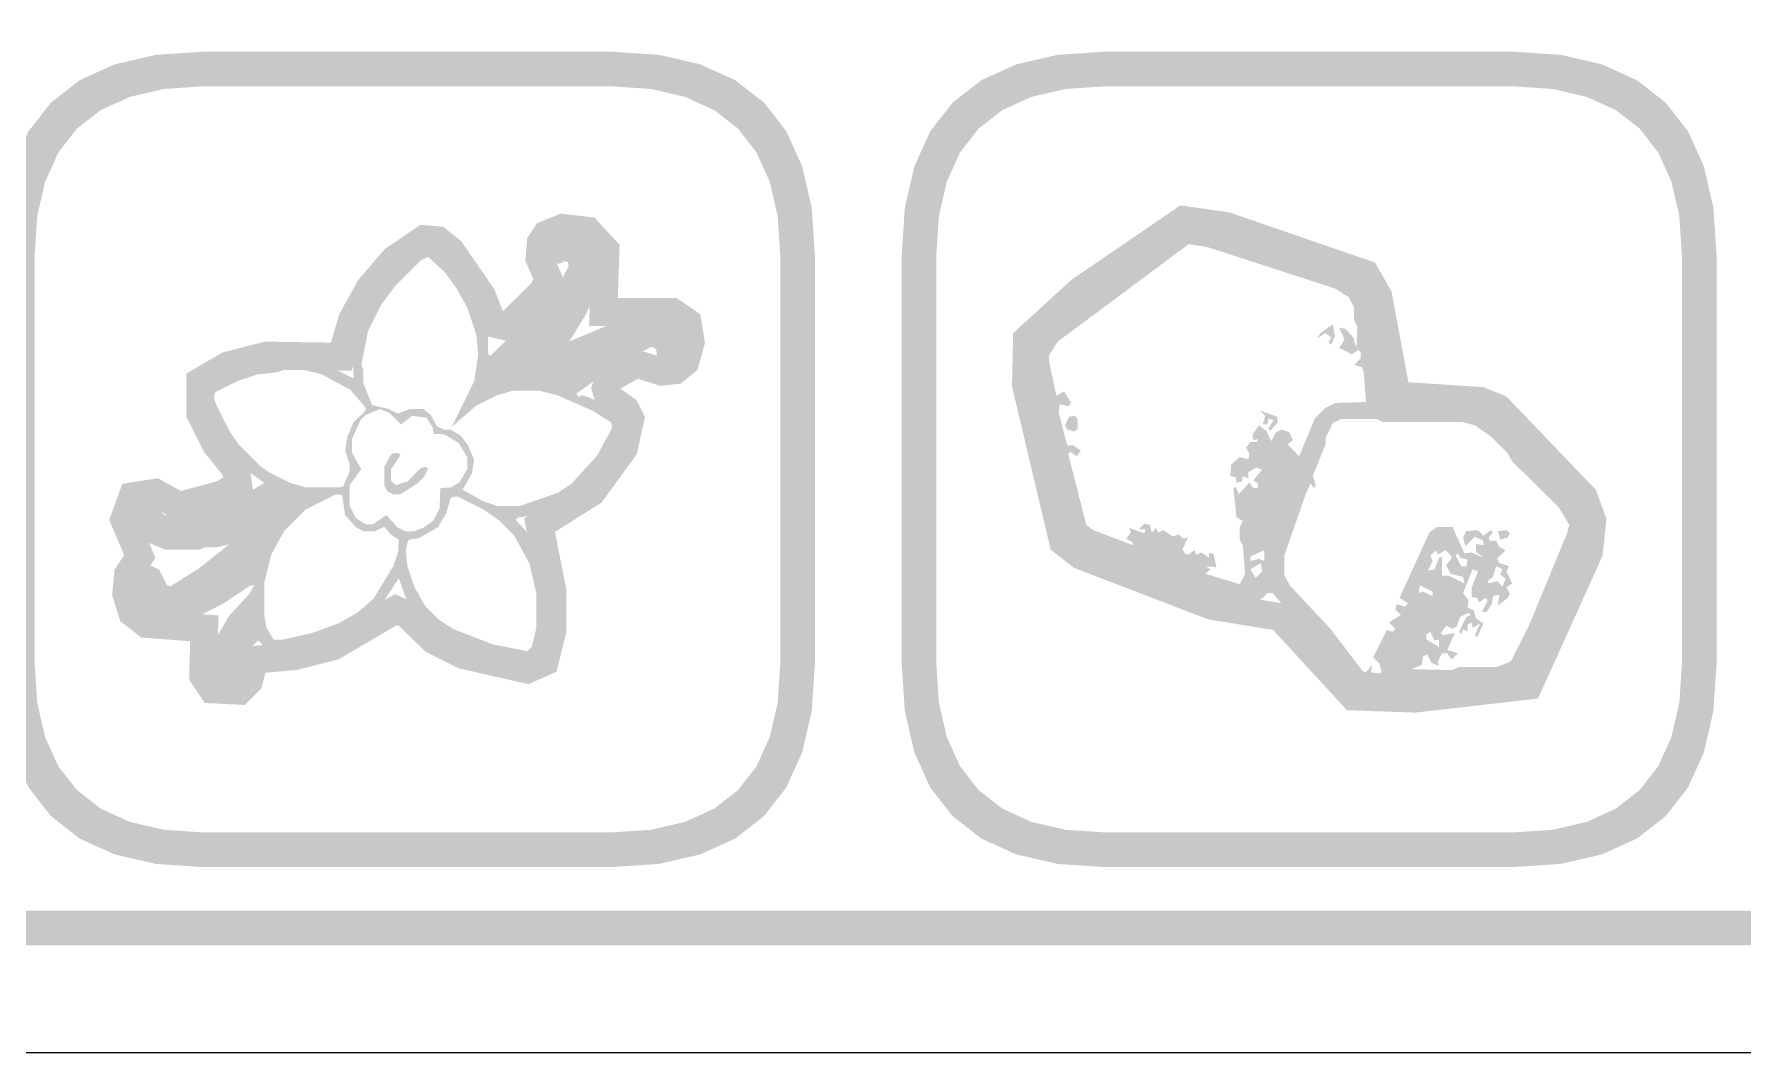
# Model space of a CAD drawing. Header units: millimetres. Extents: x 6 to 297, y 55 to 451.
# Drawn here: x 23.29 to 43, y 362.16 to 373.9 of the extents above; entities that cross this region are included whole.
import ezdxf

# ---------------------------------------------------------------- set-up
doc = ezdxf.new("R2010")
doc.units = ezdxf.units.MM
doc.layers.add('CUT', color=1, linetype='Continuous')
doc.layers.add('RASTER', color=7, linetype='Continuous')

msp = doc.modelspace()

# ---------------------------------------------------------------- hatches: boundary and pattern name
at = {"layer": 'RASTER'}
h = msp.add_hatch(color=7, dxfattribs=at)
h.paths.add_polyline_path([(7.2, 378.8), (7.234, 379.316), (7.337, 379.763), (7.509, 380.141), (7.75, 380.45), (8.059, 380.691), (8.438, 380.862), (8.884, 380.966), (9.4, 381), (66.6, 381), (67.116, 380.966), (67.563, 380.862), (67.941, 380.691), (68.25, 380.45), (68.491, 380.141), (68.663, 379.763), (68.766, 379.316), (68.8, 378.8), (68.8, 365.6), (68.766, 365.084), (68.663, 364.638), (68.491, 364.259), (68.25, 363.95), (67.941, 363.709), (67.563, 363.538), (67.116, 363.434), (66.6, 363.4), (9.4, 363.4), (8.884, 363.434), (8.438, 363.538), (8.059, 363.709), (7.75, 363.95), (7.509, 364.259), (7.337, 364.638), (7.234, 365.084), (7.2, 365.6)])
h.paths.add_polyline_path([(7.6, 378.8), (7.6, 365.6), (7.628, 365.178), (7.712, 364.813), (7.853, 364.503), (8.05, 364.25), (8.303, 364.053), (8.612, 363.912), (8.978, 363.828), (9.4, 363.8), (66.6, 363.8), (67.022, 363.828), (67.387, 363.912), (67.697, 364.053), (67.95, 364.25), (68.147, 364.503), (68.288, 364.813), (68.372, 365.178), (68.4, 365.6), (68.4, 378.8), (68.372, 379.222), (68.288, 379.588), (68.147, 379.897), (67.95, 380.15), (67.697, 380.347), (67.387, 380.488), (67.022, 380.572), (66.6, 380.6), (9.4, 380.6), (8.978, 380.572), (8.612, 380.488), (8.303, 380.347), (8.05, 380.15), (7.853, 379.897), (7.712, 379.588), (7.628, 379.222), (7.6, 378.8)], flags=0)
h = msp.add_hatch(color=7, dxfattribs=at)
h.paths.add_polyline_path([(22.9, 371.35), (22.937, 371.901), (23.047, 372.378), (23.23, 372.782), (23.488, 373.112), (23.818, 373.37), (24.222, 373.553), (24.699, 373.663), (25.25, 373.7), (29.95, 373.7), (30.501, 373.663), (30.978, 373.553), (31.382, 373.37), (31.713, 373.112), (31.97, 372.782), (32.153, 372.378), (32.263, 371.901), (32.3, 371.35), (32.3, 366.65), (32.263, 366.099), (32.153, 365.622), (31.97, 365.218), (31.713, 364.888), (31.382, 364.63), (30.978, 364.447), (30.501, 364.337), (29.95, 364.3), (25.25, 364.3), (24.699, 364.337), (24.222, 364.447), (23.818, 364.63), (23.488, 364.888), (23.23, 365.218), (23.047, 365.622), (22.937, 366.099), (22.9, 366.65)])
h.paths.add_polyline_path([(23.3, 371.35), (23.3, 366.65), (23.33, 366.193), (23.422, 365.797), (23.574, 365.462), (23.788, 365.188), (24.062, 364.974), (24.397, 364.822), (24.793, 364.73), (25.25, 364.7), (29.95, 364.7), (30.407, 364.73), (30.803, 364.822), (31.138, 364.974), (31.413, 365.188), (31.626, 365.462), (31.778, 365.797), (31.87, 366.193), (31.9, 366.65), (31.9, 371.35), (31.87, 371.807), (31.778, 372.203), (31.626, 372.538), (31.413, 372.813), (31.138, 373.026), (30.803, 373.178), (30.407, 373.27), (29.95, 373.3), (25.25, 373.3), (24.793, 373.27), (24.397, 373.178), (24.062, 373.026), (23.788, 372.813), (23.574, 372.538), (23.422, 372.203), (23.33, 371.807), (23.3, 371.35)], flags=0)
h = msp.add_hatch(color=7, dxfattribs=at)
h.paths.add_polyline_path([(33.3, 371.35), (33.337, 371.901), (33.447, 372.378), (33.63, 372.782), (33.888, 373.112), (34.218, 373.37), (34.622, 373.553), (35.099, 373.663), (35.65, 373.7), (40.35, 373.7), (40.901, 373.663), (41.378, 373.553), (41.782, 373.37), (42.113, 373.112), (42.37, 372.782), (42.553, 372.378), (42.663, 371.901), (42.7, 371.35), (42.7, 366.65), (42.663, 366.099), (42.553, 365.622), (42.37, 365.218), (42.113, 364.888), (41.782, 364.63), (41.378, 364.447), (40.901, 364.337), (40.35, 364.3), (35.65, 364.3), (35.099, 364.337), (34.622, 364.447), (34.218, 364.63), (33.888, 364.888), (33.63, 365.218), (33.447, 365.622), (33.337, 366.099), (33.3, 366.65)])
h.paths.add_polyline_path([(33.7, 371.35), (33.7, 366.65), (33.73, 366.193), (33.822, 365.797), (33.974, 365.462), (34.188, 365.188), (34.462, 364.974), (34.797, 364.822), (35.193, 364.73), (35.65, 364.7), (40.35, 364.7), (40.807, 364.73), (41.203, 364.822), (41.538, 364.974), (41.813, 365.188), (42.026, 365.462), (42.178, 365.797), (42.27, 366.193), (42.3, 366.65), (42.3, 371.35), (42.27, 371.807), (42.178, 372.203), (42.026, 372.538), (41.813, 372.813), (41.538, 373.026), (41.203, 373.178), (40.807, 373.27), (40.35, 373.3), (35.65, 373.3), (35.193, 373.27), (34.797, 373.178), (34.462, 373.026), (34.188, 372.813), (33.974, 372.538), (33.822, 372.203), (33.73, 371.807), (33.7, 371.35)], flags=0)
h = msp.add_hatch(color=7, dxfattribs=at)
h.paths.add_polyline_path([(36.516, 371.928), (37.08, 371.847), (38.76, 371.269), (38.95, 370.937), (39.145, 369.889), (40.01, 369.833), (40.275, 369.726), (41.308, 368.648), (41.431, 368.313), (41.384, 367.888), (40.64, 366.243), (39.222, 366.081), (38.436, 366.109), (37.585, 367.034), (36.835, 367.156), (35.287, 367.75), (35.019, 367.96), (34.573, 369.841), (34.586, 370.454), (35.257, 371.069)])
h.paths.add_polyline_path([(36.594, 371.593), (35.456, 370.818), (34.903, 370.311), (34.894, 369.876), (35.305, 368.143), (35.447, 368.031), (36.919, 367.467), (37.746, 367.332), (38.581, 366.424), (39.209, 366.401), (40.423, 366.54), (41.071, 367.973), (41.105, 368.273), (41.03, 368.474), (40.091, 369.455), (39.938, 369.517), (38.876, 369.586), (38.645, 370.825), (38.542, 371.006), (37.005, 371.535), (36.594, 371.593)], flags=0)
h = msp.add_hatch(color=7, dxfattribs=at)
h.paths.add_polyline_path([(29.368, 371.833), (29.757, 371.787), (30.047, 371.475), (30.026, 370.859), (30.708, 370.859), (30.978, 370.673), (31.032, 370.342), (30.945, 370.031), (30.751, 369.873), (30.511, 369.848), (30.257, 369.93), (30.061, 369.817), (30.057, 369.807), (30.054, 369.817), (30.244, 369.682), (30.34, 369.49), (30.246, 369.061), (29.839, 368.502), (29.302, 368.164), (29.433, 367.496), (29.433, 367.009), (29.319, 366.553), (28.997, 366.409), (28.19, 366.592), (27.814, 366.779), (27.506, 367.076), (27.477, 367.089), (26.807, 366.696), (26.328, 366.573), (25.962, 366.541), (25.913, 366.356), (25.726, 366.169), (25.261, 366.192), (25.082, 366.461), (25.093, 366.904), (24.53, 366.947), (24.287, 367.135), (24.193, 367.437), (24.221, 367.726), (24.332, 367.897), (24.16, 368.303), (24.312, 368.72), (24.723, 368.782), (24.988, 368.635), (25.404, 368.748), (25.475, 368.793), (25.471, 368.815), (25.252, 369.089), (25.049, 369.492), (25.049, 369.989), (25.466, 370.232), (25.953, 370.357), (26.717, 370.346), (26.815, 370.677), (27.031, 371.065), (27.337, 371.423), (27.75, 371.704), (28.011, 371.681), (28.216, 371.52), (28.599, 370.967), (28.703, 370.704), (28.699, 370.705), (29.036, 371.037), (29.05, 371.084), (28.959, 371.289), (28.982, 371.552), (29.095, 371.722)])
h.paths.add_polyline_path([(29.412, 371.506), (29.307, 371.463), (29.293, 371.442), (29.285, 371.343), (29.39, 371.107), (29.319, 370.867), (28.8, 370.354), (28.467, 370.429), (28.315, 370.815), (27.98, 371.298), (27.888, 371.371), (27.836, 371.375), (27.552, 371.183), (27.295, 370.881), (27.112, 370.552), (26.955, 370.022), (25.991, 370.037), (25.589, 369.933), (25.369, 369.805), (25.369, 369.568), (25.522, 369.263), (25.776, 368.947), (25.82, 368.635), (25.535, 368.451), (24.946, 368.293), (24.663, 368.449), (24.548, 368.432), (24.504, 368.311), (24.693, 367.866), (24.532, 367.618), (24.518, 367.47), (24.563, 367.326), (24.65, 367.259), (25.42, 367.201), (25.405, 366.554), (25.438, 366.504), (25.601, 366.496), (25.626, 366.521), (25.71, 366.841), (26.274, 366.889), (26.684, 366.995), (27.454, 367.447), (27.686, 367.347), (28, 367.044), (28.298, 366.896), (28.964, 366.745), (29.046, 366.781), (29.113, 367.048), (29.113, 367.465), (28.946, 368.318), (29.616, 368.74), (29.948, 369.195), (30.003, 369.448), (29.993, 369.468), (29.779, 369.62), (29.717, 369.827), (29.809, 370.04), (30.219, 370.278), (30.545, 370.173), (30.623, 370.181), (30.664, 370.214), (30.704, 370.36), (30.684, 370.487), (30.608, 370.539), (29.695, 370.539), (29.722, 371.354), (29.603, 371.483), (29.412, 371.506)], flags=0)
h = msp.add_hatch(color=7, dxfattribs=at)
h.paths.add_polyline_path([(36.624, 371.691), (36.687, 371.702), (37.2, 371.555), (38.409, 371.152), (38.604, 371.053), (38.739, 370.786), (38.911, 369.639), (39.912, 369.613), (40.07, 369.551), (40.363, 369.294), (40.487, 369.125), (41.022, 368.598), (41.132, 368.451), (41.195, 368.33), (41.195, 368.11), (40.473, 366.45), (40.205, 366.388), (39.326, 366.351), (39.252, 366.314), (38.593, 366.314), (38.325, 366.56), (38.274, 366.655), (38.105, 366.816), (38.054, 366.912), (37.577, 367.461), (37.519, 367.461), (37.467, 367.403), (37.273, 367.304), (37.053, 367.341), (35.514, 367.927), (35.32, 368.026), (35.246, 368.099), (35.147, 368.367), (34.927, 369.466), (34.818, 369.833), (34.781, 370.236), (34.88, 370.43), (34.99, 370.54), (36.309, 371.53)])
h.paths.add_polyline_path([(36.613, 371.482), (35.1, 370.357), (35.001, 370.199), (35.001, 370.126), (35.085, 369.734), (35.173, 369.785), (35.257, 369.65), (35.221, 369.613), (35.122, 369.639), (35.111, 369.54), (35.21, 369.162), (35.283, 369.162), (35.367, 369.1), (35.32, 369.037), (35.246, 369.089), (35.221, 369.063), (35.43, 368.246), (35.514, 368.184), (35.965, 368.011), (35.965, 368.048), (35.891, 368.085), (35.943, 368.158), (35.928, 368.209), (36.1, 368.147), (36.111, 368.195), (36.038, 368.195), (36.1, 368.257), (36.163, 368.246), (36.185, 368.158), (36.236, 368.209), (36.258, 368.158), (36.32, 368.184), (36.43, 368.11), (36.492, 368.136), (36.551, 368.085), (36.602, 368.099), (36.54, 367.964), (36.566, 367.916), (36.602, 367.901), (36.676, 367.953), (36.698, 367.901), (36.76, 367.927), (36.844, 367.865), (36.844, 367.916), (36.896, 367.916), (36.932, 367.755), (36.808, 367.769), (36.859, 367.733), (36.808, 367.681), (37.2, 367.56), (37.262, 367.681), (37.236, 368), (37.2, 368.074), (37.2, 368.22), (37.236, 368.293), (37.163, 368.33), (37.126, 368.66), (37.152, 368.686), (37.189, 368.598), (37.31, 368.733), (37.357, 368.671), (37.409, 368.671), (37.409, 368.722), (37.357, 368.759), (37.456, 368.88), (37.394, 368.906), (37.299, 368.854), (37.299, 368.781), (37.236, 368.807), (37.225, 368.744), (37.163, 368.733), (37.152, 368.796), (37.09, 368.807), (37.101, 368.942), (37.2, 369.026), (37.299, 369.001), (37.31, 369.063), (37.273, 369.136), (37.321, 369.199), (37.394, 369.199), (37.409, 369.235), (37.357, 369.221), (37.346, 369.283), (37.42, 369.393), (37.504, 369.331), (37.566, 369.21), (37.614, 369.309), (37.687, 369.345), (37.775, 369.309), (37.812, 369.221), (37.75, 369.173), (37.885, 369.037), (38.068, 369.477), (38.178, 369.587), (38.299, 369.65), (38.655, 369.661), (38.629, 370.016), (38.604, 370.064), (38.519, 370.089), (38.593, 370.163), (38.593, 370.236), (38.567, 370.262), (38.494, 370.21), (38.347, 370.284), (38.409, 370.383), (38.347, 370.518), (38.42, 370.503), (38.508, 370.408), (38.545, 370.284), (38.556, 370.529), (38.519, 370.602), (38.519, 370.749), (38.457, 370.87), (38.299, 370.969), (36.833, 371.445)], flags=0)
h.paths.add_polyline_path([(38.274, 370.555), (38.299, 370.419), (38.252, 370.32), (38.226, 370.346), (38.252, 370.408), (38.189, 370.456), (38.09, 370.394), (38.142, 370.467)], flags=0)
h.paths.add_polyline_path([(37.431, 369.565), (37.629, 369.492), (37.64, 369.43), (37.555, 369.331), (37.53, 369.356), (37.592, 369.455), (37.53, 369.466), (37.519, 369.404), (37.467, 369.404), (37.493, 369.503)], flags=0)
h.paths.add_polyline_path([(35.232, 369.492), (35.294, 369.503), (35.331, 369.466), (35.331, 369.356), (35.294, 369.32), (35.21, 369.345), (35.184, 369.393)], flags=0)
h.paths.add_polyline_path([(38.373, 369.466), (38.274, 369.419), (38.189, 369.246), (38.189, 369.173), (38.043, 368.807), (38.079, 368.697), (38.054, 368.671), (38.017, 368.722), (37.969, 368.623), (37.713, 367.89), (37.713, 367.67), (37.775, 367.549), (38.237, 367.058), (38.618, 366.56), (38.655, 366.545), (38.728, 366.633), (38.713, 366.545), (38.812, 366.534), (38.838, 366.545), (38.812, 366.644), (38.739, 366.717), (38.897, 367.036), (38.959, 367.011), (38.996, 367.047), (38.922, 367.121), (39.058, 367.205), (38.996, 367.267), (39.007, 367.33), (39.106, 367.304), (39.142, 367.341), (39.043, 367.403), (39.388, 368.158), (39.472, 368.22), (39.655, 368.22), (39.791, 367.916), (39.875, 367.927), (40.011, 367.865), (39.923, 367.938), (39.923, 368.026), (40.011, 368.011), (40.011, 368.063), (39.912, 368.11), (39.802, 368), (39.776, 368.099), (39.813, 368.173), (39.949, 368.184), (40.011, 368.121), (40.095, 368.184), (40.121, 368.158), (40.07, 368.099), (40.084, 368.063), (40.157, 368.063), (40.194, 367.989), (40.267, 367.953), (40.168, 367.854), (40.194, 367.806), (40.304, 367.769), (40.278, 367.707), (40.341, 367.571), (40.278, 367.524), (40.315, 367.45), (40.289, 367.403), (40.179, 367.315), (40.194, 367.44), (40.121, 367.425), (40.106, 367.33), (40.048, 367.242), (39.996, 367.242), (40.059, 367.377), (40.033, 367.403), (39.96, 367.352), (39.938, 367.403), (39.875, 367.414), (39.875, 367.524), (39.949, 367.707), (39.886, 367.733), (39.776, 367.461), (39.839, 367.377), (39.828, 367.293), (39.901, 367.256), (39.923, 367.168), (40.011, 367.11), (39.938, 366.948), (39.912, 366.974), (39.974, 367.11), (39.886, 367.058), (39.875, 367.121), (39.828, 367.095), (39.828, 367.022), (39.776, 367.036), (39.754, 366.985), (39.729, 367.011), (39.813, 367.183), (39.864, 367.205), (39.839, 367.231), (39.74, 367.183), (39.703, 367.073), (39.655, 367.047), (39.582, 367.084), (39.52, 367), (39.545, 366.974), (39.681, 367), (39.593, 366.802), (39.718, 366.765), (39.644, 366.692), (39.593, 366.765), (39.534, 366.765), (39.483, 366.67), (39.498, 366.619), (39.41, 366.655), (39.362, 366.754), (39.315, 366.728), (39.3, 366.633), (39.19, 366.582), (39.655, 366.571), (39.729, 366.608), (40.168, 366.608), (40.326, 366.67), (40.535, 367.084), (40.975, 368.147), (41, 368.246), (40.876, 368.451), (40.341, 368.979), (40.289, 369.074), (40.106, 369.257), (39.912, 369.393), (39.765, 369.43), (38.849, 369.43), (38.776, 369.466)], flags=0)
h.paths.add_polyline_path([(40.179, 368.173), (40.278, 368.184), (40.315, 368.147), (40.289, 368.099), (40.205, 368.074)], flags=0)
h.paths.add_polyline_path([(37.482, 367.953), (37.321, 367.879), (37.321, 367.828), (37.42, 367.854), (37.482, 367.828)], flags=0)
h.paths.add_polyline_path([(39.461, 367.953), (39.399, 367.89), (39.424, 367.828), (39.373, 367.718), (39.446, 367.733), (39.498, 367.865), (39.534, 367.879), (39.534, 367.659), (39.608, 367.659), (39.791, 367.571), (39.776, 367.645), (39.63, 367.681), (39.582, 367.78), (39.644, 367.865), (39.63, 367.901), (39.571, 367.953), (39.483, 367.901)], flags=0)
h.paths.add_polyline_path([(39.718, 367.916), (39.692, 367.89), (39.754, 367.769), (39.813, 367.769), (39.828, 367.843), (39.74, 367.865)], flags=0)
h.paths.add_polyline_path([(37.445, 367.806), (37.321, 367.733), (37.383, 367.634), (37.456, 367.707)], flags=0)
h.paths.add_polyline_path([(40.157, 367.769), (40.121, 367.645), (40.059, 367.597), (40.07, 367.571), (40.168, 367.597), (40.231, 367.535), (40.267, 367.623), (40.205, 367.67), (40.231, 367.733)], flags=0)
h.paths.add_polyline_path([(39.278, 367.549), (39.263, 367.461), (39.315, 367.476), (39.424, 367.425), (39.424, 367.476)], flags=0)
h.paths.add_polyline_path([(39.399, 367.011), (39.351, 366.985), (39.351, 366.926), (39.498, 366.838), (39.498, 366.926), (39.446, 366.912)], flags=0)
h = msp.add_hatch(color=7, dxfattribs=at)
h.paths.add_polyline_path([(29.414, 371.593), (29.566, 371.601), (29.653, 371.555), (29.76, 371.476), (29.831, 371.335), (29.831, 371.095), (29.805, 370.989), (29.653, 370.662), (29.467, 370.359), (30.017, 370.59), (30.363, 370.67), (30.576, 370.644), (30.716, 370.572), (30.77, 370.519), (30.815, 370.404), (30.754, 370.2), (30.663, 370.104), (30.629, 370.085), (30.488, 370.104), (30.469, 370.271), (30.416, 370.298), (30.063, 370.12), (29.547, 369.758), (29.573, 369.721), (29.619, 369.74), (29.698, 369.713), (29.946, 369.588), (30.079, 369.482), (30.097, 369.368), (30.044, 369.235), (29.946, 369.041), (29.813, 368.855), (29.547, 368.589), (29.3, 368.437), (29.087, 368.358), (28.874, 368.331), (28.848, 368.304), (28.962, 368.18), (29.087, 367.932), (29.193, 367.507), (29.193, 367.002), (29.095, 366.702), (29.007, 366.656), (28.795, 366.683), (28.236, 366.842), (27.989, 366.967), (27.67, 367.26), (27.572, 367.427), (27.5, 367.632), (27.261, 367.26), (26.995, 367.074), (26.695, 366.922), (26.163, 366.789), (26.004, 366.789), (25.879, 366.914), (25.756, 366.797), (25.685, 366.683), (25.711, 366.577), (25.693, 366.462), (25.552, 366.364), (25.411, 366.409), (25.313, 366.55), (25.313, 366.736), (25.366, 366.896), (25.544, 367.196), (25.772, 367.446), (25.836, 367.552), (25.783, 367.542), (25.48, 367.34), (25.233, 367.215), (24.967, 367.135), (24.728, 367.135), (24.56, 367.207), (24.454, 367.34), (24.409, 367.48), (24.454, 367.648), (24.497, 367.712), (24.568, 367.746), (24.648, 367.773), (24.736, 367.728), (24.826, 367.552), (24.861, 367.534), (25.188, 367.738), (25.544, 368.02), (25.392, 367.985), (25.259, 367.985), (25.206, 367.959), (24.808, 367.959), (24.507, 368.084), (24.409, 368.251), (24.409, 368.384), (24.454, 368.472), (24.534, 368.552), (24.621, 368.57), (24.709, 368.525), (24.773, 368.376), (24.808, 368.358), (24.94, 368.358), (25.339, 368.464), (25.818, 368.65), (25.95, 368.73), (25.81, 368.828), (25.597, 369.041), (25.464, 369.227), (25.366, 369.394), (25.259, 369.66), (25.278, 369.828), (25.411, 369.934), (25.578, 370.006), (25.818, 370.085), (26.083, 370.139), (26.456, 370.139), (26.721, 370.059), (26.979, 369.934), (26.961, 370.298), (27.04, 370.564), (27.165, 370.811), (27.272, 370.971), (27.564, 371.29), (27.838, 371.468), (27.952, 371.422), (28.058, 371.316), (28.324, 370.944), (28.502, 370.537), (28.529, 370.431), (28.529, 370.218), (28.555, 370.192), (29.175, 370.795), (29.387, 371.088), (29.459, 371.228), (29.451, 371.274), (29.406, 371.282), (29.353, 371.255), (29.239, 371.274), (29.193, 371.335), (29.193, 371.414), (29.265, 371.529)])
h.paths.add_polyline_path([(27.838, 371.335), (27.75, 371.29), (27.458, 370.997), (27.298, 370.784), (27.147, 370.484), (27.067, 370.085), (27.093, 370.032), (27.093, 369.873), (27.192, 369.626), (27.386, 369.58), (27.492, 369.527), (27.625, 369.58), (27.785, 369.58), (27.872, 369.509), (27.936, 369.386), (28.024, 369.341), (28.104, 369.341), (28.218, 369.269), (28.298, 369.163), (28.369, 368.996), (28.343, 368.836), (28.236, 368.65), (28.476, 368.517), (28.635, 368.464), (28.901, 368.464), (29.334, 368.615), (29.494, 368.722), (29.786, 369.041), (29.964, 369.368), (29.946, 369.429), (29.733, 369.562), (29.326, 369.74), (29.114, 369.793), (28.821, 369.793), (28.635, 369.74), (28.388, 369.615), (28.112, 369.376), (28.369, 369.899), (28.415, 370.2), (28.396, 370.431), (28.29, 370.75), (28.165, 370.971), (28.032, 371.157)], flags=0)
h.paths.add_polyline_path([(26.163, 370.032), (26.11, 370.006), (25.871, 369.979), (25.632, 369.899), (25.384, 369.774), (25.366, 369.713), (25.392, 369.634), (25.544, 369.333), (25.65, 369.174), (25.889, 368.934), (25.996, 368.855), (26.243, 368.73), (26.429, 368.677), (26.828, 368.677), (26.862, 368.695), (26.934, 368.863), (26.934, 368.942), (26.881, 369.102), (26.907, 369.261), (26.979, 369.429), (27.101, 369.546), (27.12, 369.58), (27.101, 369.615), (26.942, 369.801), (26.615, 369.979), (26.402, 370.032)], flags=0)
h.paths.add_polyline_path([(27.28, 369.58), (27.112, 369.509), (27.059, 369.455), (26.961, 369.235), (26.961, 369.075), (27.067, 368.889), (26.934, 368.703), (26.934, 368.464), (27.006, 368.323), (27.12, 368.251), (27.2, 368.251), (27.359, 368.358), (27.484, 368.217), (27.572, 368.172), (27.678, 368.172), (27.793, 368.217), (27.899, 368.296), (27.971, 368.437), (27.979, 368.669), (28.104, 368.677), (28.202, 368.738), (28.29, 368.889), (28.29, 369.022), (28.191, 369.19), (28.024, 369.288), (27.899, 369.296), (27.891, 369.368), (27.819, 369.482), (27.652, 369.501), (27.527, 369.402), (27.394, 369.535)], flags=0)
h.paths.add_polyline_path([(27.42, 369.067), (27.492, 369.075), (27.519, 369.049), (27.412, 368.889), (27.412, 368.756), (27.466, 368.703), (27.606, 368.748), (27.75, 368.897), (27.811, 368.916), (27.838, 368.889), (27.793, 368.802), (27.713, 368.722), (27.519, 368.597), (27.439, 368.597), (27.367, 368.631), (27.333, 368.703), (27.333, 368.916)], flags=0)
h.paths.add_polyline_path([(26.775, 368.597), (26.421, 368.419), (26.182, 368.18), (26.03, 367.906), (25.95, 367.587), (25.95, 367.188), (25.977, 367.055), (26.057, 366.922), (26.163, 366.922), (26.509, 367.002), (26.801, 367.108), (27.022, 367.233), (27.208, 367.393), (27.439, 367.773), (27.492, 367.932), (27.5, 368.073), (27.404, 368.137), (27.333, 368.225), (27.226, 368.172), (27.093, 368.172), (27.006, 368.217), (26.881, 368.358), (26.846, 368.589)], flags=0)
h.paths.add_polyline_path([(28.13, 368.57), (28.096, 368.552), (28.05, 368.384), (27.952, 368.217), (27.731, 368.092), (27.617, 368.073), (27.599, 368.039), (27.58, 367.951), (27.599, 367.773), (27.678, 367.534), (27.803, 367.313), (27.963, 367.153), (28.122, 367.047), (28.582, 366.869), (28.981, 366.789), (29.034, 366.842), (29.087, 367.055), (29.087, 367.454), (29.007, 367.799), (28.829, 368.126), (28.67, 368.286), (28.484, 368.419), (28.183, 368.57)], flags=0)

# ---------------------------------------------------------------- linework, layer by layer
at = {"layer": 'CUT'}
msp.add_lwpolyline([(67.001, 362.16), (8.999, 362.16)], dxfattribs=at)

doc.saveas('drawing.dxf')
